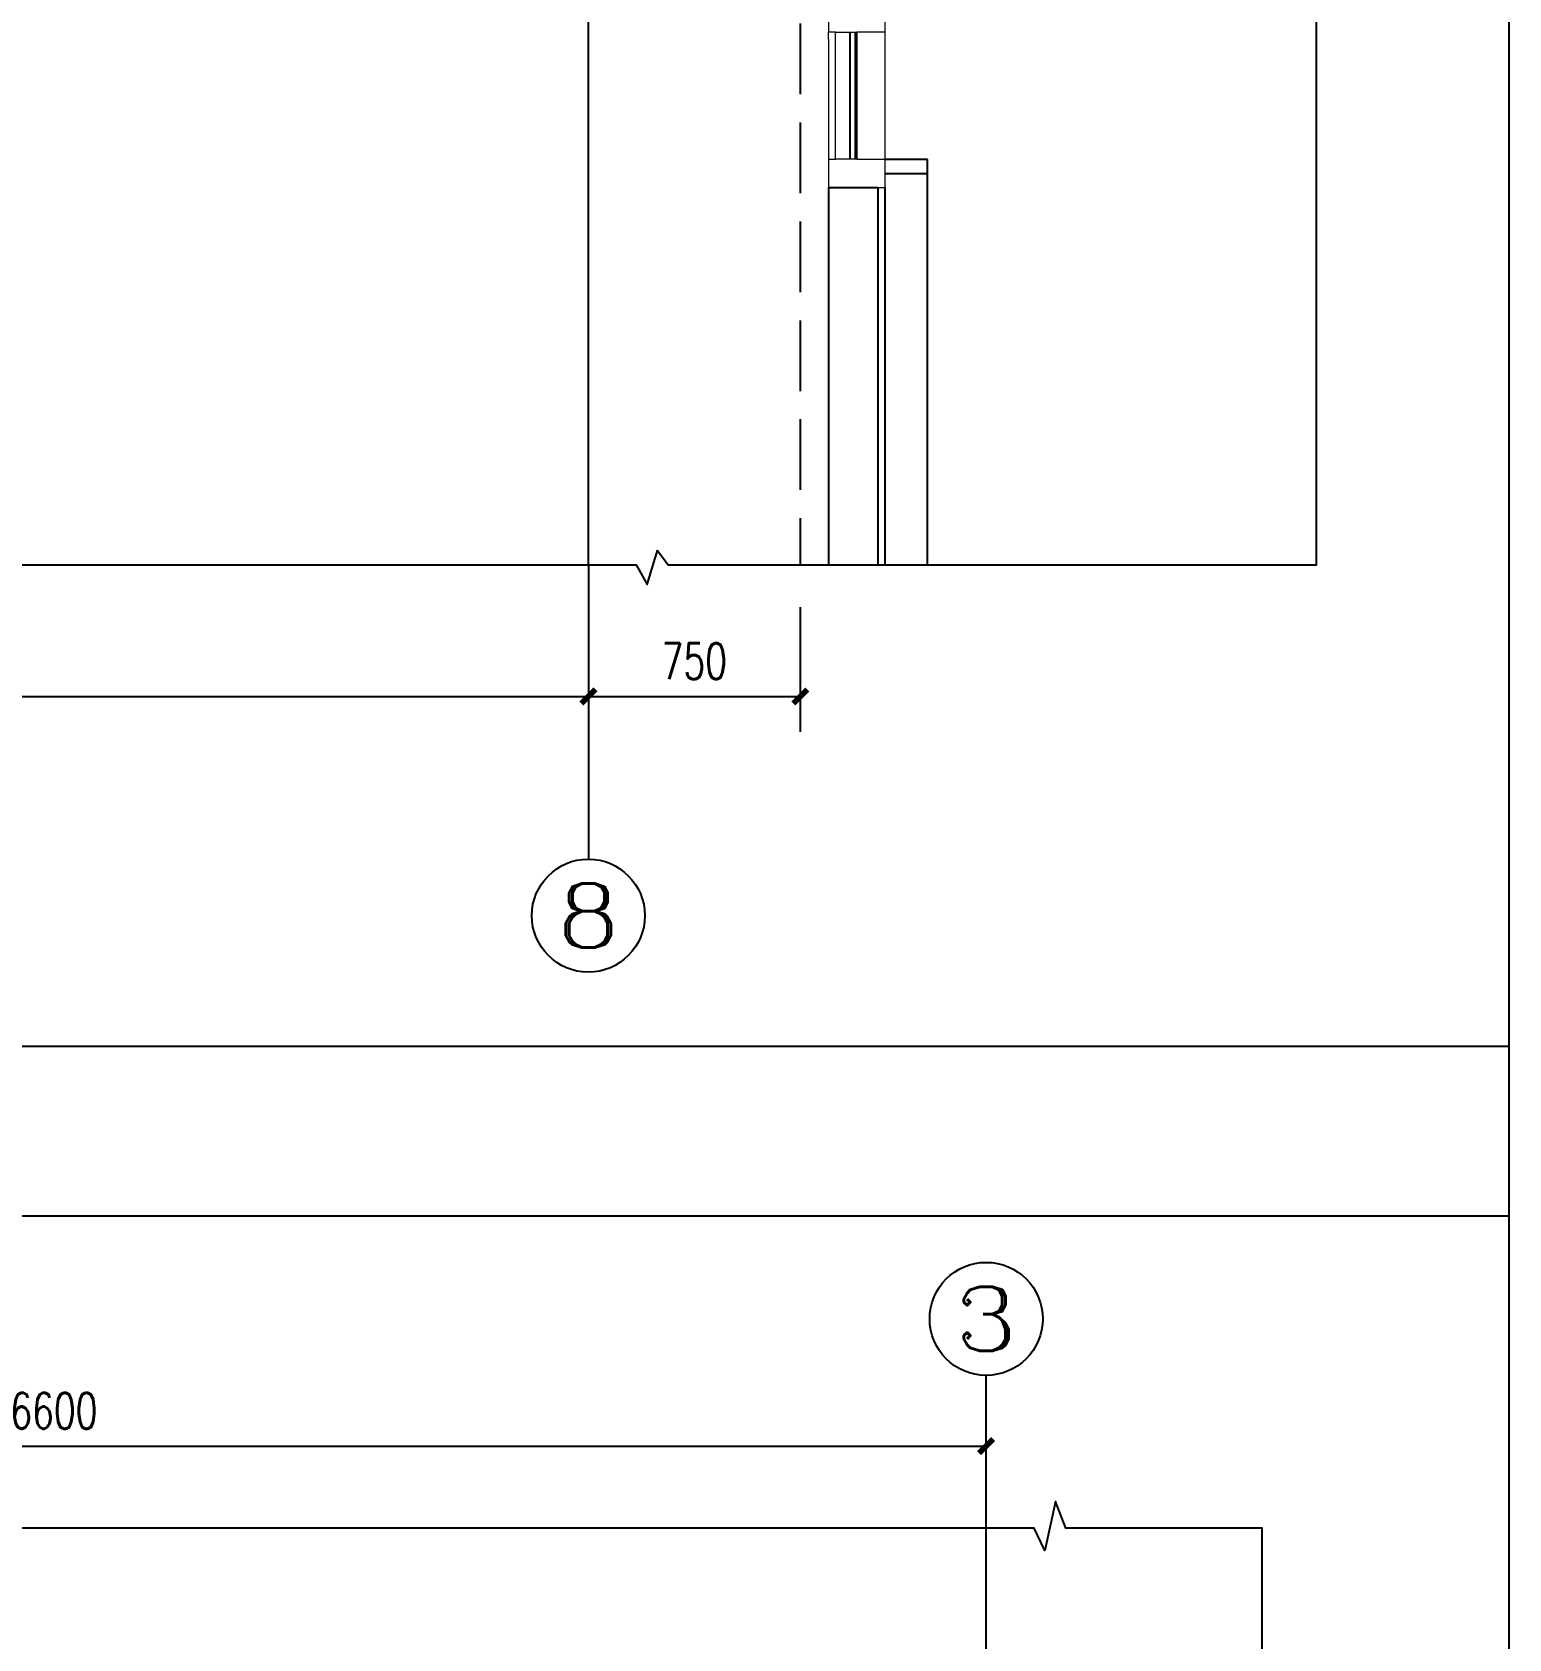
# Model space of a CAD drawing. Header units: millimetres. Extents: x 434053 to 1059003, y -2417481 to 936527.
# Drawn here: x 538424 to 543651, y -2137302 to -2131616 of the extents above; entities that cross this region are included whole.
import ezdxf
from ezdxf.enums import TextEntityAlignment as Align

# ---------------------------------------------------------------- set-up
doc = ezdxf.new("R2010")
doc.units = ezdxf.units.MM
doc.header["$LTSCALE"] = 1000
doc.header["$MEASUREMENT"] = 0
doc.linetypes.add('DASH', pattern=[0.35, 0.25, -0.1])
doc.linetypes.add('DOTE', pattern=[2.42, 2, -0.2, 0.02, -0.2])
doc.layers.get('Defpoints').update_dxf_attribs({"color": 6})
for name, color, linetype in [('A-ANNO-DIMS', 3, 'Continuous'), ('A-AXIS', 16, 'DOTE'), ('A-GLAZ', 4, 'Continuous'), ('AXIS', 3, 'Continuous'), ('AXIS_TEXT', 7, 'Continuous'), ('DIM_SYMB', 3, 'Continuous'), ('结构边线', 21, 'DASH')]:
    doc.layers.add(name, color=color, linetype=linetype)
doc.layers.add('A-DETL-0001', color=4, linetype='Continuous', lineweight=15)
doc.layers.add('A-GLAZ-PROJ', color=2, linetype='Continuous', lineweight=25)
doc.styles.add('_TCH_AXIS', font='COMPLEX', dxfattribs={"bigfont": 'GBCBIG'})
doc.styles.add('_TCH_DIM_T3', font='SIMPLEX', dxfattribs={"width": 0.705882, "bigfont": 'GBCBIG'})
doc.styles.add('COMPLEX', font='COMPLEX')
doc.dimstyles.new('_TCH_ARCH&&50', dxfattribs={"dimtxt": 127.5, "dimasz": 50, "dimexe": 125, "dimexo": 150, "dimgap": 61.25, "dimtad": 1, "dimdec": 0, "dimzin": 0, "dimdsep": 46, "dimtxsty": '_TCH_DIM_T3', "dimblk": 'ARCHTICK', "dimcen": 0.09, "dimclrt": 7, "dimazin": 2, "dimtfac": 1, "dimtdec": 0, "dimtix": 1, "dimtmove": 2, "dimatfit": 3, "dimfxl": 1, "dimtolj": 1, "dimtzin": 0, "dimarcsym": 0})

# ---------------------------------------------------------------- blocks, each defined once
blk = doc.blocks.new('asdgsdfgh')
at = {"layer": 'A-DETL-0001'}
for p, q in [((51230.3, 22082), (51230.3, 21982)), ((51430.2, 21982), (51430.2, 22082)), ((51230.2, 21957.1), (51230.2, 21981.9)), ((51255, 21982), (51230.3, 21982)), ((51230.3, 21957.1), (51230.3, 21532)), ((51255, 21982), (51330.3, 21982)), ((51255, 21532), (51255, 21982)), ((51430.2, 21982), (51330.3, 21982)), ((51330.3, 21982), (51330.3, 21532)), ((51430.2, 21532), (51430.2, 21982)), ((51230.3, 21532), (51230.3, 21432)), ((51230.3, 21532), (51255, 21532)), ((51330.3, 21532), (51255, 21532)), ((51330.3, 21532), (51430.2, 21532)), ((51430.2, 21432), (51430.2, 21532)), ((51230.3, 21432), (51430.2, 21432))]:
    blk.add_line(p, q, dxfattribs=at)
at = {"layer": 'A-GLAZ'}
for p, q in [((51305.3, 21982), (51305.3, 21532)), ((51325.3, 21532), (51325.3, 21982)), ((51580.3, 21531.9), (51430.2, 21531.9)), ((51580.3, 21481.9), (51580.3, 21531.9)), ((51430.2, 21481.9), (51580.3, 21481.9)), ((51230.3, 21431.9), (51405.3, 21431.9)), ((51405.3, 21432), (51405.3, 20096.8)), ((51430.3, 20096.8), (51430.3, 21432))]:
    blk.add_line(p, q, dxfattribs=at)
at = {"layer": 'A-GLAZ-PROJ'}
for p, q in [((51580.3, 20096.8), (51580.3, 21481.9)), ((51230.3, 21431.9), (51230.3, 20096.8))]:
    blk.add_line(p, q, dxfattribs=at)
blk = doc.blocks.new('_AXISO')
blk.add_circle((0, 0), 0.5)
at = {"layer": 'AXIS_TEXT', "style": 'COMPLEX', "width": 1.041667}
blk.add_attdef('A', text='', height=0.56, dxfattribs=at).set_placement((-0.25, -0.28), (0.25, -0.28), align=Align.FIT)
blk = doc.blocks.new('adadgsfgh')
at = {"layer": 'A-AXIS'}
blk.add_line((-1950.7, -859), (-1950.7, 16732.8), dxfattribs=at)
at = {"layer": 'AXIS'}
blk.add_line((-1950.7, -859), (-1950.7, -1900), dxfattribs=at)
at = {"layer": 'DIM_SYMB'}
blk.add_lwpolyline([(-10429.1, 16732.8), (-10429.1, 15146.2), (-10324.1, 15108), (-10534.1, 15071), (-10429.1, 15033.7), (-10429.1, -859), (-1780.9, -859), (-1742.7, -928.2), (-1705.7, -808.3), (-1668.4, -859), (626, -859), (626, 15033.7), (532.3, 15071), (707, 15103.5), (626, 15146.2), (626, 16732.8), (-1668.4, 16732.8), (-1705.7, 16827.8), (-1742.7, 16654.5), (-1780.9, 16732.8), (-10429.1, 16732.8)], dxfattribs=at)
at = {"layer": 'AXIS'}
ref = blk.add_blockref('_AXISO', (-1950.7, -2100), dxfattribs=dict(at, xscale=400, yscale=400, zscale=400))
ref.add_attrib('A', '8', dxfattribs={"layer": 'AXIS_TEXT', "height": 226.3, "style": '_TCH_AXIS', "width": 1.5}).set_placement((-2063.8, -2213.1), (-1837.5, -2213.1), align=Align.FIT)
blk = doc.blocks.new('aadgasdfggh')
at = {"layer": 'A-AXIS'}
blk.add_line((-1850.7, 4141), (-1850.7, 16732.8), dxfattribs=at)
at = {"layer": 'AXIS'}
blk.add_line((-1850.7, 16732.8), (-1850.7, 17273.8), dxfattribs=at)
at = {"layer": 'DIM_SYMB'}
blk.add_lwpolyline([(-12429.1, 16732.8), (-12429.1, 15146.2), (-12324.1, 15108), (-12534.1, 15071), (-12429.1, 15033.7), (-12429.1, 4141), (-1680.9, 4141), (-1642.7, 4071.8), (-1605.7, 4191.7), (-1568.4, 4141), (-874, 4141), (-874, 15033.7), (-967.7, 15071), (-793, 15103.5), (-874, 15146.2), (-874, 16732.8), (-1568.4, 16732.8), (-1605.7, 16827.8), (-1642.7, 16654.5), (-1680.9, 16732.8), (-12429.1, 16732.8)], dxfattribs=at)
at = {"layer": 'AXIS'}
ref = blk.add_blockref('_AXISO', (-1850.7, 17473.8), dxfattribs=dict(at, xscale=400, yscale=400, zscale=400))
ref.add_attrib('A', '3', dxfattribs={"layer": 'AXIS_TEXT', "height": 226.3, "style": '_TCH_AXIS', "width": 1.5}).set_placement((-1963.8, 17360.6), (-1737.5, 17360.6), align=Align.FIT)
blk = doc.blocks.new('_ArchTick')
at = {"color": 0, "linetype": 'ByBlock', "const_width": 0.4}
blk.add_lwpolyline([(-0.5, -0.5), (0.5, 0.5)], dxfattribs=at)
blk = doc.blocks.new('*D630')
at = {"layer": 'A-ANNO-DIMS', "color": 0, "lineweight": -2, "transparency": 16777216}
for p, q in [((535201, -2136760.4), (535201, -2136494.6)), ((541801, -2136760.4), (541801, -2136494.6)), ((535201, -2136619.6), (541801, -2136619.6))]:
    blk.add_line(p, q, dxfattribs=at)
at = {"layer": 'Defpoints', "color": 0, "transparency": 16777216}
for p in [(541801, -2136619.6), (535201, -2136910.4), (541801, -2136910.4)]:
    blk.add_point(p, dxfattribs=at)
at = {"layer": 'A-ANNO-DIMS', "color": 0, "lineweight": -2, "transparency": 16777216, "xscale": 50, "yscale": 50, "zscale": 50, "rotation": 180}
blk.add_blockref('_ArchTick', (535201, -2136619.6), dxfattribs=at)
at = {"layer": 'A-ANNO-DIMS', "color": 0, "lineweight": -2, "transparency": 16777216, "xscale": 50, "yscale": 50, "zscale": 50}
blk.add_blockref('_ArchTick', (541801, -2136619.6), dxfattribs=at)
at = {"layer": 'A-ANNO-DIMS', "color": 7, "transparency": 16777216, "insert": (538501, -2136494.6), "char_height": 127.5, "attachment_point": 5, "style": '_TCH_DIM_T3'}
blk.add_mtext('\\A1;6600', dxfattribs=at)
blk = doc.blocks.new('*D688')
at = {"layer": 'A-ANNO-DIMS', "color": 0, "lineweight": -2, "transparency": 16777216}
for p, q in [((540392.9, -2133651.5), (540392.9, -2134091.8)), ((541142.9, -2133651.5), (541142.9, -2134091.8)), ((540392.9, -2133966.8), (541142.9, -2133966.8))]:
    blk.add_line(p, q, dxfattribs=at)
at = {"layer": 'Defpoints', "color": 0, "transparency": 16777216}
for p in [(540392.9, -2133501.5), (541142.9, -2133501.5), (541142.9, -2133966.8)]:
    blk.add_point(p, dxfattribs=at)
at = {"layer": 'A-ANNO-DIMS', "color": 0, "lineweight": -2, "transparency": 16777216, "xscale": 50, "yscale": 50, "zscale": 50, "rotation": 180}
blk.add_blockref('_ArchTick', (540392.9, -2133966.8), dxfattribs=at)
at = {"layer": 'A-ANNO-DIMS', "color": 0, "lineweight": -2, "transparency": 16777216, "xscale": 50, "yscale": 50, "zscale": 50}
blk.add_blockref('_ArchTick', (541142.9, -2133966.8), dxfattribs=at)
at = {"layer": 'A-ANNO-DIMS', "color": 7, "transparency": 16777216, "insert": (540767.9, -2133841.8), "char_height": 127.5, "attachment_point": 5, "style": '_TCH_DIM_T3'}
blk.add_mtext('\\A1;750', dxfattribs=at)
blk = doc.blocks.new('*D689')
at = {"layer": 'A-ANNO-DIMS', "color": 0, "lineweight": -2, "transparency": 16777216}
for p, q in [((533892.9, -2133651.5), (533892.9, -2134091.8)), ((540392.9, -2133651.5), (540392.9, -2134091.8)), ((533892.9, -2133966.8), (540392.9, -2133966.8))]:
    blk.add_line(p, q, dxfattribs=at)
at = {"layer": 'Defpoints', "color": 0, "transparency": 16777216}
for p in [(533892.9, -2133501.5), (540392.9, -2133501.5), (540392.9, -2133966.8)]:
    blk.add_point(p, dxfattribs=at)
at = {"layer": 'A-ANNO-DIMS', "color": 0, "lineweight": -2, "transparency": 16777216, "xscale": 50, "yscale": 50, "zscale": 50, "rotation": 180}
blk.add_blockref('_ArchTick', (533892.9, -2133966.8), dxfattribs=at)
at = {"layer": 'A-ANNO-DIMS', "color": 0, "lineweight": -2, "transparency": 16777216, "xscale": 50, "yscale": 50, "zscale": 50}
blk.add_blockref('_ArchTick', (540392.9, -2133966.8), dxfattribs=at)
at = {"layer": 'A-ANNO-DIMS', "color": 7, "transparency": 16777216, "insert": (537142.9, -2133841.8), "char_height": 127.5, "attachment_point": 5, "style": '_TCH_DIM_T3'}
blk.add_mtext('\\A1;6500', dxfattribs=at)

msp = doc.modelspace()

# ---------------------------------------------------------------- linework, layer by layer
for p, q in [((543650.9, -2114754.2), (543650.9, -2151804.2)), ((529300.9, -2135204.2), (543650.9, -2135204.2)), ((529300.9, -2135804.2), (543650.9, -2135804.2))]:
    msp.add_line(p, q)
at = {"layer": '结构边线'}
msp.add_lwpolyline([(541142.9, -2115909.7), (541142.9, -2130886.2), (541142.9, -2133501.5)], dxfattribs=at)

# ---------------------------------------------------------------- block references
for name, p in [('adadgsfgh', (542343.5, -2132642.5)), ('asdgsdfgh', (490012.6, -2153598.3)), ('aadgasdfggh', (543651.7, -2153643.2))]:
    msp.add_blockref(name, p)

# ---------------------------------------------------------------- dimensions: what is measured, and where the dimension line sits
at = {"layer": 'A-ANNO-DIMS'}
for p1, p2, distance, picture, middle in [((533892.9, -2133501.5), (540392.9, -2133501.5), -465.3, '*D689', (537142.9, -2133841.8)), ((540392.9, -2133501.5), (541142.9, -2133501.5), -465.3, '*D688', (540767.9, -2133841.8)), ((535201, -2136910.4), (541801, -2136910.4), 290.9, '*D630', (538501, -2136494.6))]:
    dim = msp.add_aligned_dim(p1=p1, p2=p2, distance=distance, dimstyle='_TCH_ARCH&&50', dxfattribs=at)
    dim.commit()
    dim.dimension.update_dxf_attribs({"geometry": picture, "text_midpoint": middle})

doc.saveas('drawing.dxf')
